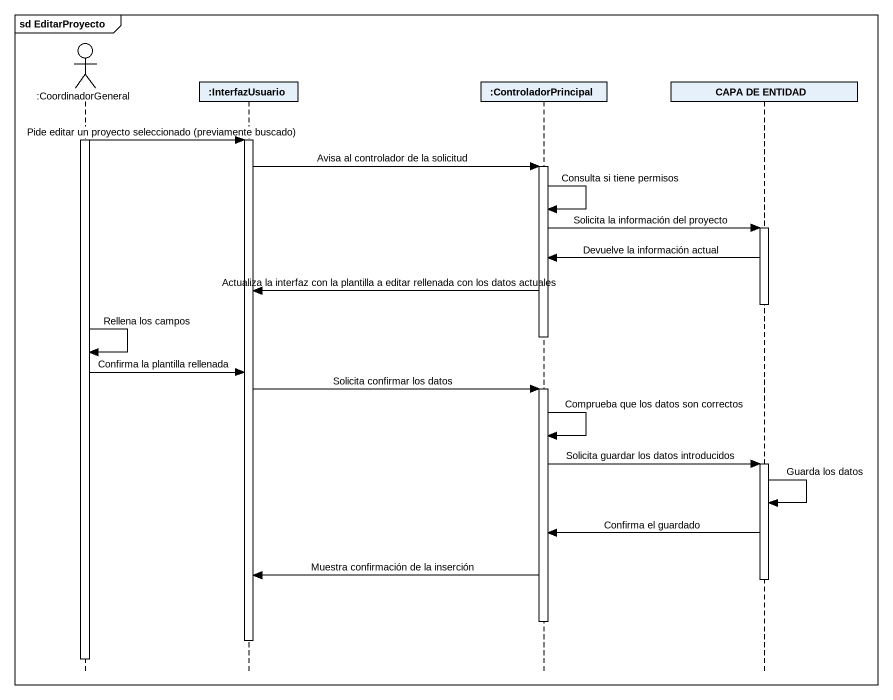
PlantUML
@startuml
mainframe sd EditarProyecto
hide footbox
actor ":CoordinadorGeneral" as CoordinadorGeneral
participant ":InterfazUsuario" as InterfazUsuario
participant ":ControladorPrincipal" as ControladorPrincipal
participant "CAPA DE ENTIDAD" as CAPA_DE_ENTIDAD

activate CoordinadorGeneral
CoordinadorGeneral -> InterfazUsuario : Pide editar un proyecto seleccionado (previamente buscado)
activate InterfazUsuario
InterfazUsuario -> ControladorPrincipal : Avisa al controlador de la solicitud
activate ControladorPrincipal
ControladorPrincipal -> ControladorPrincipal : Consulta si tiene permisos
ControladorPrincipal -> CAPA_DE_ENTIDAD : Solicita la información del proyecto
activate CAPA_DE_ENTIDAD
CAPA_DE_ENTIDAD -> ControladorPrincipal : Devuelve la información actual
ControladorPrincipal -> InterfazUsuario : Actualiza la interfaz con la plantilla a editar rellenada con los datos actuales
deactivate CAPA_DE_ENTIDAD
deactivate ControladorPrincipal
CoordinadorGeneral -> CoordinadorGeneral : Rellena los campos
CoordinadorGeneral -> InterfazUsuario : Confirma la plantilla rellenada
InterfazUsuario -> ControladorPrincipal : Solicita confirmar los datos
activate ControladorPrincipal
ControladorPrincipal -> ControladorPrincipal : Comprueba que los datos son correctos
ControladorPrincipal -> CAPA_DE_ENTIDAD : Solicita guardar los datos introducidos
activate CAPA_DE_ENTIDAD
CAPA_DE_ENTIDAD -> CAPA_DE_ENTIDAD : Guarda los datos
CAPA_DE_ENTIDAD -> ControladorPrincipal : Confirma el guardado
ControladorPrincipal -> InterfazUsuario : Muestra confirmación de la inserción
deactivate CAPA_DE_ENTIDAD
deactivate ControladorPrincipal
deactivate InterfazUsuario
deactivate CoordinadorGeneral
@enduml
